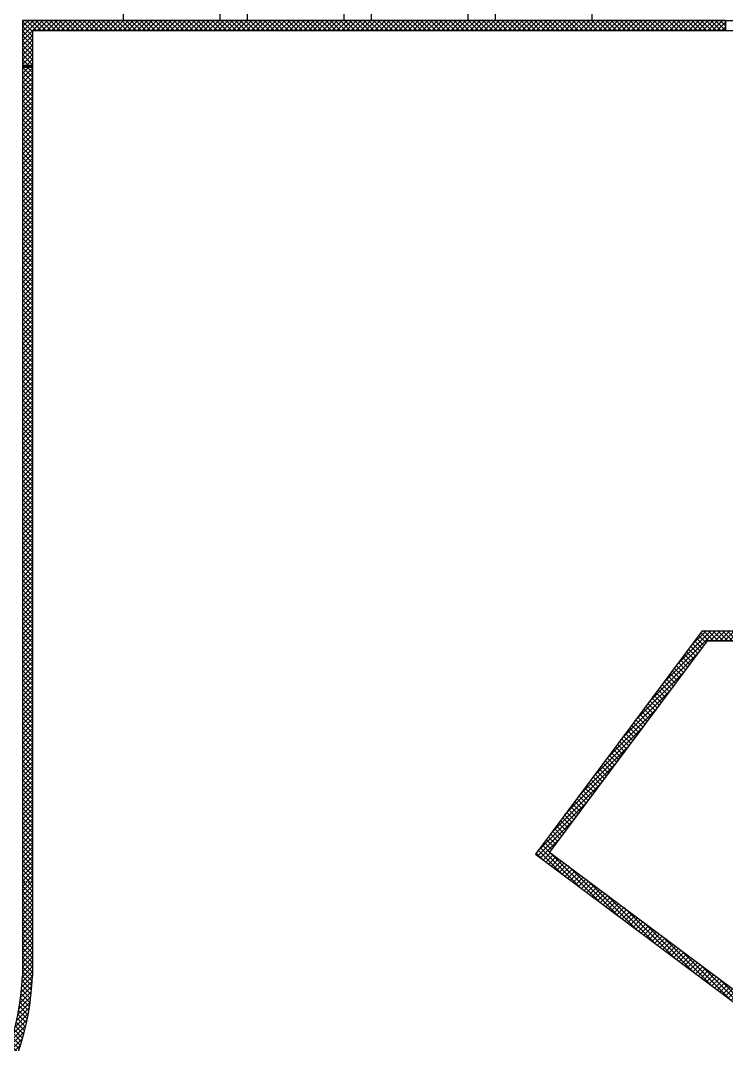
# Model space of a CAD drawing. Header units: millimetres. Extents: x -3782782348 to 131293, y -36553 to 57271.
# Drawn here: x 94668 to 96768, y 34743 to 37791 of the extents above; entities that cross this region are included whole.
import ezdxf

# ---------------------------------------------------------------- set-up
doc = ezdxf.new("R2010")
doc.units = ezdxf.units.MM
doc.header["$LTSCALE"] = 0.01
doc.layers.add('X_MURI', color=8, linetype='Continuous')
pattern_1 = [(45, (96724.817, -16956.502), (-7.0710678, 7.0710678), []), (135, (96724.817, -16956.502), (-7.0710678, -7.0710678), [])]

msp = doc.modelspace()

# ---------------------------------------------------------------- hatches: boundary and pattern name
at = {"layer": 'X_MURI', "ltscale": 4}
h = msp.add_hatch(dxfattribs=at)
h.set_pattern_fill('_USER', color=256, scale=10, angle=45, style=0, double=1, pattern_type=0)
h.set_pattern_definition([(45, (96724.817, -16956.502), (-7.0710678, 7.0710678), []), (135, (96724.817, -16956.502), (-7.0710678, -7.0710678), [])])
h.paths.add_polyline_path([(94703.5, 37657), (94703.5, 37761), (96765.7, 37761), (96765.7, 37791), (95999.3, 37791), (95999.3, 37791), (95710.6, 37791), (95710.6, 37791), (95630.5, 37791), (95630.5, 37791), (95341.8, 37791), (95341.8, 37791), (95261.8, 37791), (95261.8, 37791), (94973.1, 37791), (94973.1, 37791), (94673.5, 37791), (94673.5, 37657)])
h = msp.add_hatch(dxfattribs=at)
h.set_pattern_fill('_USER', color=256, scale=10, angle=45, style=0, double=1, pattern_type=0)
h.set_pattern_definition([(45, (82541.886, -38675.312), (-7.0710678, 7.0710678), []), (135, (82541.886, -38675.312), (-7.0710678, -7.0710678), [])])
h.paths.add_polyline_path([(94673.5, 35226.3), (94703.5, 35226.3), (94703.5, 37652), (94673.5, 37652)])
h = msp.add_hatch(dxfattribs=at)
h.set_pattern_fill('_USER', color=256, scale=10, angle=45, style=0, double=1, pattern_type=0)
h.set_pattern_definition(pattern_1)
h.paths.add_polyline_path([(96963.3, 35944.4), (96963.3, 35974.4), (96695.8, 35974.4), (96416.7, 35600.5), (96440.8, 35582.7), (96458.7, 35606.6), (96710.8, 35944.4)])
h = msp.add_hatch(dxfattribs=at)
h.set_pattern_fill('_USER', color=256, scale=10, angle=45, style=0, double=1, pattern_type=0)
h.set_pattern_definition(pattern_1)
h.paths.add_polyline_path([(96416.7, 35600.5), (96199.4, 35309.4), (96958.1, 34743), (97722.7, 34743), (97734.2, 34743), (97723.2, 34743), (97723.2, 34786), (97678.2, 34785.9), (97678.2, 34773), (96968.1, 34773), (96750.8, 34935.2), (96241.4, 35315.5), (96440.8, 35582.6)])
h = msp.add_hatch(dxfattribs=at)
h.set_pattern_fill('_USER', color=256, scale=10, angle=45, style=0, double=1, pattern_type=0)
h.set_pattern_definition(pattern_1)
h.paths.add_polyline_path([(94703.5, 35226), (94673.5, 35226), (94673.5, 35137.3), (94703.5, 35132.7)])
h.paths.add_polyline_path([(94677.1, 35136.5), (94699.6, 35136.5), (94699.6, 35158.2), (94677.1, 35158.2)], flags=25)
h.paths.add_polyline_path([(94549.4, 34536.4), (94583.4, 34513.9), (94595.4, 34532), (94561.4, 34554.5)], flags=9)
h.paths.add_polyline_path([(94782.7, 34546.9), (94782.7, 34578.1), (94760.9, 34578.1), (94760.9, 34546.9)], flags=9)
h.paths.add_polyline_path([(93902.9, 35023.9), (93902.9, 35055.1), (93881.2, 35055.1), (93881.2, 35023.9)], flags=9)
h.paths.add_polyline_path([(93824.5, 35048.6), (93847, 35048.6), (93847, 35070.3), (93824.5, 35070.3)], flags=9)
h.paths.add_polyline_path([(94250.2, 35048.7), (94281.4, 35048.7), (94281.4, 35070.4), (94250.2, 35070.4)], flags=9)
h.paths.add_polyline_path([(92361.6, 35007.7), (92401.6, 35007.7), (92401.6, 35029.4), (92361.6, 35029.4)], flags=9)
h.paths.add_polyline_path([(91943.7, 35225.4), (91983.6, 35225.4), (91983.6, 35247.1), (91943.7, 35247.1)], flags=9)
h.paths.add_polyline_path([(93854.4, 34963.5), (93876.9, 34963.5), (93876.9, 34985.3), (93854.4, 34985.3)], flags=9)
h.paths.add_polyline_path([(90134, 34821.9), (90185, 34821.8), (90185.1, 34865.8), (90134.1, 34866)], flags=9)
h.paths.add_polyline_path([(90975.1, 34095.8), (91234.8, 34095.2), (91234.9, 34133.1), (90975.2, 34133.8)], flags=9)
h.paths.add_polyline_path([(93645.5, 34564.3), (93740.9, 34564), (93741, 34633.1), (93645.7, 34633.3)], flags=9)
h.paths.add_polyline_path([(90776.8, 34519.2), (90827.8, 34519.1), (90827.9, 34563.2), (90776.9, 34563.3)], flags=9)
h.paths.add_polyline_path([(90754, 34578.2), (90834.4, 34578), (90834.6, 34654.3), (90754.2, 34654.5)], flags=9)
h.paths.add_polyline_path([(93491.9, 34800.2), (93540, 34813.8), (93538.1, 34832.3), (93490, 34818.7)], flags=9)
h.paths.add_polyline_path([(90522.4, 35248.7), (90553, 35248.6), (90553.1, 35282.2), (90522.5, 35282.3)], flags=9)
h.paths.add_polyline_path([(90667.4, 34769.3), (90710.7, 34769.3), (90710.7, 34793.5), (90667.4, 34793.5)], flags=9)
h.paths.add_polyline_path([(91946.4, 34774.3), (91989.7, 34774.3), (91989.7, 34798.6), (91946.4, 34798.6)], flags=9)
h.paths.add_polyline_path([(94180.4, 34427.7), (94346.8, 34427.3), (94347, 34496.3), (94180.5, 34496.7)], flags=9)
h.paths.add_polyline_path([(94101.2, 35129.6), (94224.7, 35129.2), (94224.9, 35198.3), (94101.4, 35198.6)], flags=9)
h.paths.add_polyline_path([(92386.8, 35366.4), (92431.2, 35366.3), (92431.3, 35385.7), (92386.8, 35385.8)], flags=9)
h.paths.add_polyline_path([(91686.3, 34962), (91716.8, 34962.1), (91716.8, 34995.7), (91686.2, 34995.6)], flags=9)
h.paths.add_polyline_path([(93889.2, 34616.7), (94060.3, 34616.2), (94060.4, 34684.9), (93889.4, 34685.4)], flags=9)
h.paths.add_polyline_path([(93354.6, 34438.8), (93397.9, 34438.8), (93397.9, 34463.1), (93354.6, 34463.1)], flags=9)
h.paths.add_polyline_path([(92977.2, 35221.2), (92998.6, 35221.2), (92998.6, 35244.8), (92977.2, 35244.7)], flags=9)
h.paths.add_polyline_path([(91426.8, 35248.7), (91457.4, 35248.6), (91457.5, 35282.2), (91426.9, 35282.3)], flags=9)
h.paths.add_polyline_path([(93529.3, 34272.6), (93707.4, 34272.1), (93707.6, 34340.9), (93529.5, 34341.4)], flags=9)
h.paths.add_polyline_path([(91666.4, 34748.1), (91717.4, 34748), (91717.5, 34792), (91666.5, 34792.2)], flags=9)
h.paths.add_polyline_path([(92166.4, 34748.1), (92217.4, 34748), (92217.5, 34792), (92166.5, 34792.2)], flags=9)
h.paths.add_polyline_path([(92648.1, 34815.1), (92782.1, 34814.7), (92782.2, 34883.5), (92648.3, 34883.9)], flags=9)
h.paths.add_polyline_path([(93154.2, 34808.6), (93288.2, 34808.3), (93288.4, 34877.1), (93154.4, 34877.4)], flags=9)
h.paths.add_polyline_path([(90134, 35066.5), (90185, 35066.4), (90185.1, 35110.4), (90134.1, 35110.6)], flags=9)
h.paths.add_polyline_path([(92410.6, 34023.8), (92460.8, 34023.7), (92461, 34101), (92410.8, 34101.1)], flags=9)
h.paths.add_polyline_path([(92828.8, 34439), (93036.5, 34438.4), (93036.5, 34476.4), (92828.9, 34477)], flags=9)
h = msp.add_hatch(dxfattribs=at)
h.set_pattern_fill('_USER', color=256, scale=10, angle=45, style=0, double=1, pattern_type=0)
h.set_pattern_definition(pattern_1)
h.paths.add_polyline_path([(94703.5, 34945.2), (94703.5, 34947.2), (94703.5, 35023.9), (94703.5, 35132.7), (94673.5, 35137.3), (94673.5, 35022.1), (94673.5, 34946.6, -0.294477), (94169.7, 34240.8), (93130.9, 34240.8), (93130.9, 34225.8), (94211.4, 34225.8, 0.28363)])
h.paths.add_polyline_path([(94549.4, 34536.4), (94583.4, 34513.9), (94595.4, 34532), (94561.4, 34554.5)], flags=24)

# ---------------------------------------------------------------- linework, layer by layer
for p, q in [((96368.1, 37791, 0), (96368.1, 38291, 0)), ((96079.4, 38106, 0), (96079.4, 37791, 0)), ((94673.5, 37791, 0), (94673.5, 34946.6, 0)), ((94673.5, 37791, 0), (97227.5, 37791, 0)), ((96765.7, 37791, 0), (94673.5, 37791, 0)), ((94673.5, 37791, 0), (94673.5, 37657, 0)), ((96079.4, 37791, 0), (96368.1, 37791, 0)), ((96765.7, 37791, 0), (96765.7, 37761, 0)), ((96765.7, 37791, 0), (96765.7, 37761, 0)), ((94703.5, 37761, 0), (94703.5, 35023.9, 0)), ((94703.5, 37761, 0), (97227.5, 37761, 0)), ((96765.7, 37761, 0), (94703.5, 37761, 0)), ((94703.5, 37761, 0), (94703.5, 37657, 0)), ((94703.5, 37657, 0), (94673.5, 37657, 0)), ((94673.5, 37657, 0), (94703.5, 37657, 0)), ((94673.5, 37652, 0), (94673.5, 35022.1, 0)), ((94703.5, 37652, 0), (94673.5, 37652, 0)), ((94673.5, 37652, 0), (94703.5, 37652, 0)), ((94703.5, 37652, 0), (94703.5, 35023.5, 0)), ((96695.8, 35974.4, 0), (96199.4, 35309.4, 0)), ((96695.8, 35974.4, 0), (96933.3, 35974.4, 0)), ((96710.8, 35974.4, 0), (96933.3, 35974.4, 0)), ((96710.8, 35944.4, 0), (96458.7, 35606.6, 0)), ((96710.8, 35944.4, 0), (97227.5, 35944.4, 0)), ((96440.7, 35582.6, 0), (96241.4, 35315.5, 0)), ((96440.7, 35582.6, 0), (96458.7, 35606.6, 0)), ((96199.4, 35309.4, 0), (96958.1, 34743, 0)), ((96241.4, 35315.5, 0), (96734.8, 34947.1)), ((94703.5, 35023.9, 0), (94703.5, 34946.3, 0)), ((94703.5, 34947.2, 0), (94703.5, 34945.6, 0)), ((96750.8, 34935.2, 0), (96968.1, 34773, 0))]:
    msp.add_line(p, q, dxfattribs=at)
at = {"layer": 'X_MURI', "ltscale": 4, "elevation": 0}
for points in [[(94973.1, 38106), (94973.1, 37791), (95261.8, 37791), (95261.8, 38291), (94973.1, 38291)], [(95341.8, 38106), (95341.8, 37791), (95630.5, 37791), (95630.5, 38291), (95341.8, 38291)], [(95710.6, 38106), (95710.6, 37791), (95999.3, 37791), (95999.3, 38291), (95710.6, 38291)]]:
    msp.add_lwpolyline(points, close=True, dxfattribs=at)
for points in [[(94973.1, 38291), (94973.1, 37791)], [(97237.5, 35944.4), (96710.8, 35944.4), (96241.4, 35315.5), (96862.8, 34851.6), (97237.5, 35353), (97237.5, 35944.4)]]:
    msp.add_lwpolyline(points, dxfattribs=at)
at = {"layer": 'X_MURI', "ltscale": 4}
for radius, start, end in [(800, 291.661, 357.2949), (830, 293.9552, 357.3741)]:
    msp.add_arc((93874.4, 34984.3, 0), radius, start, end, dxfattribs=at)

doc.saveas('drawing.dxf')
